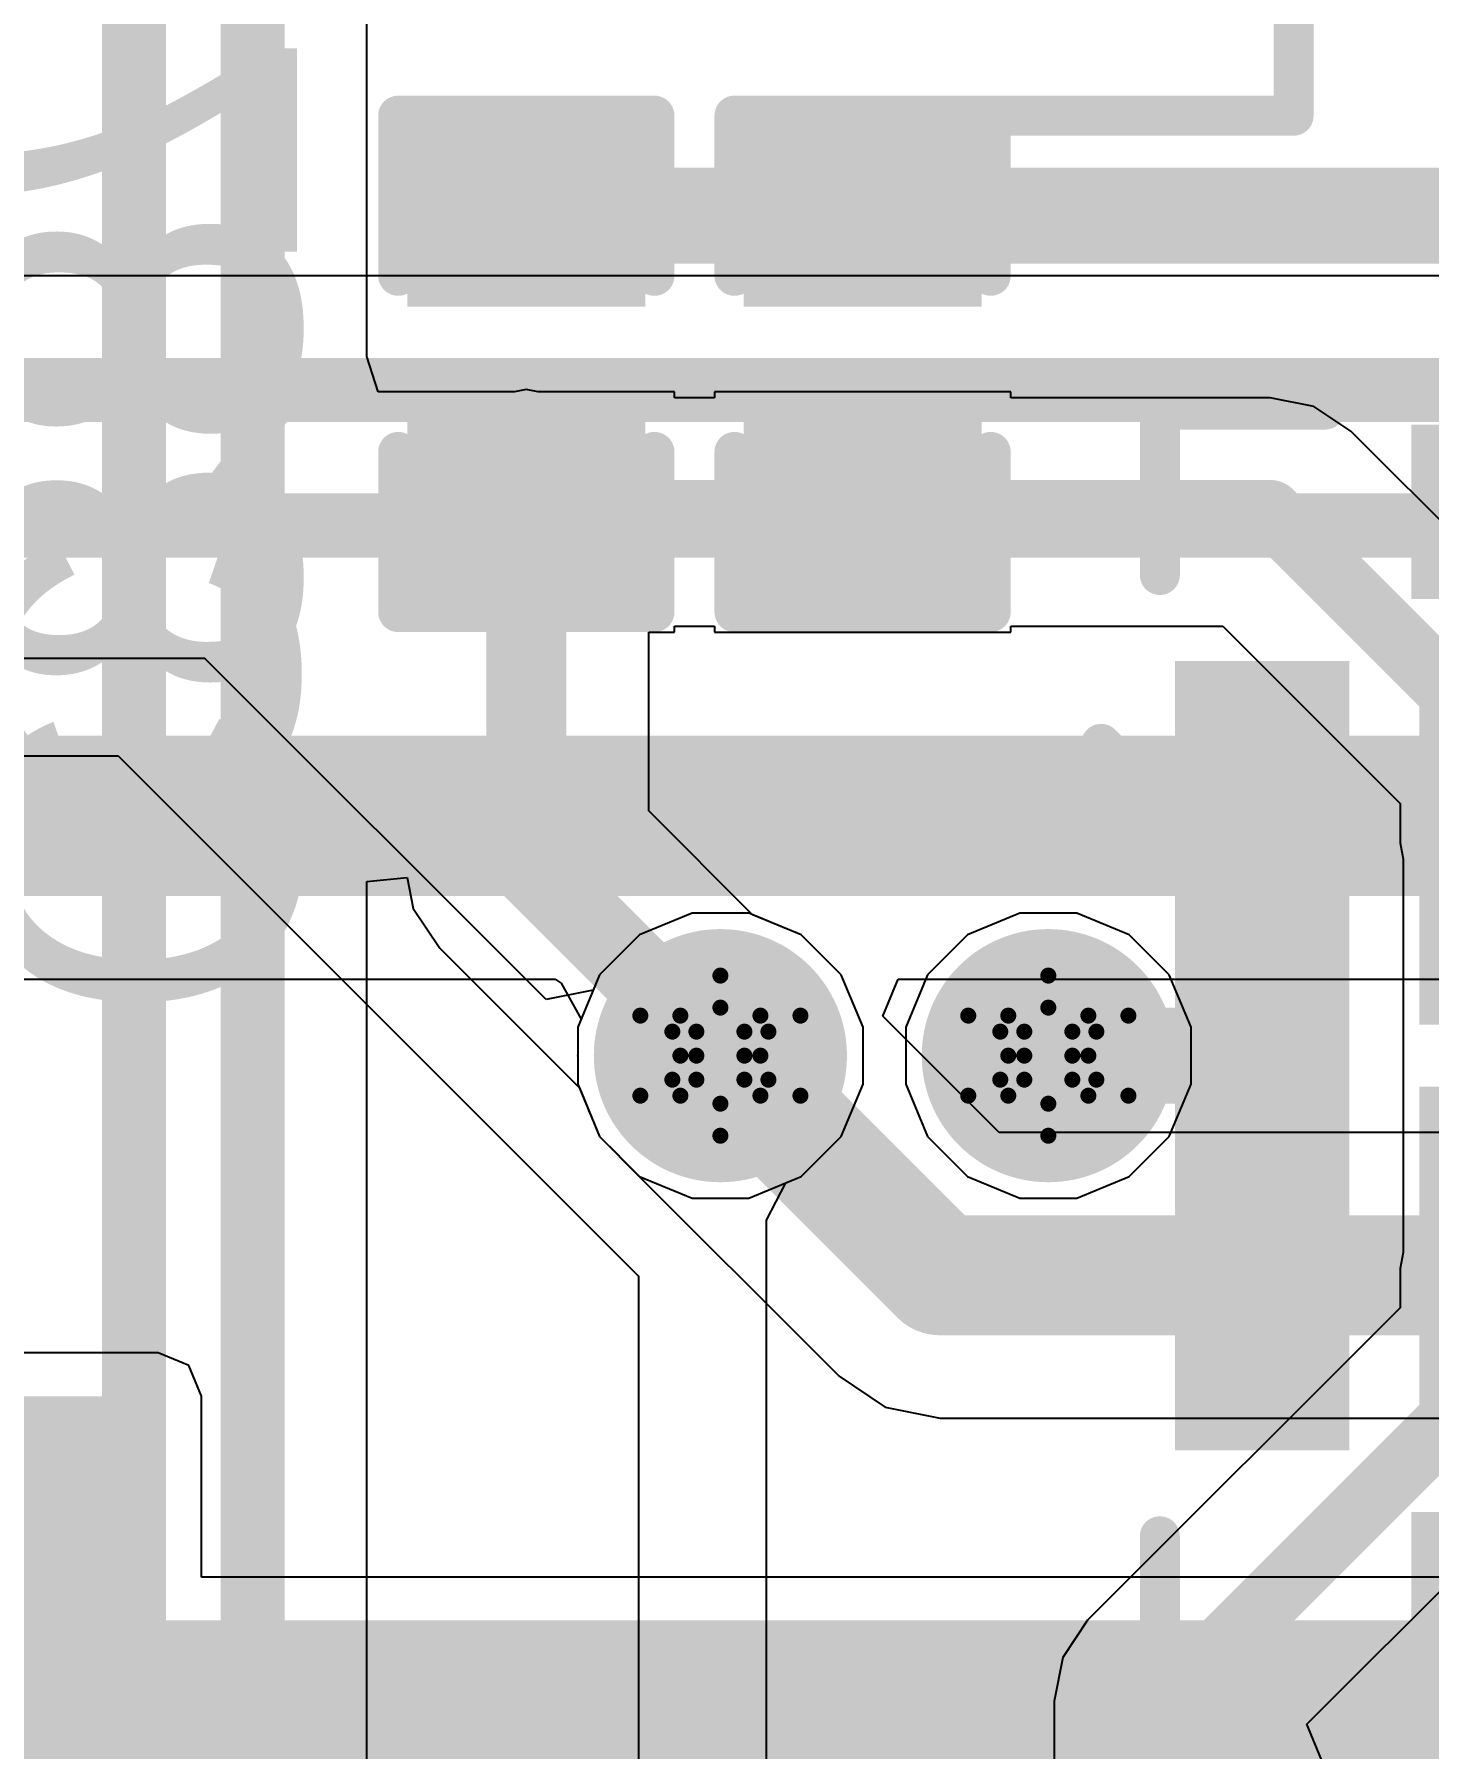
# Model space of a CAD drawing. Header units: inches. Extents: x -2.7 to 10.9, y -2.9 to 7.4.
# Drawn here: x 1.3515 to 1.5257, y -1.62 to -1.4059 of the extents above; entities that cross this region are included whole.
import ezdxf

# ---------------------------------------------------------------- set-up
doc = ezdxf.new("R2010")
doc.units = ezdxf.units.IN
doc.header["$MEASUREMENT"] = 0
for name, color, linetype in [('Board Outline', 216, 'Continuous'), ('Bottom Layer', 5, 'Continuous'), ('Bottom Overlay', 54, 'Continuous'), ('Bottom Solder', 6, 'Continuous'), ('Drill Drawing', 1, 'Continuous'), ('Layer 2', 16, 'Continuous'), ('Layer 3', 76, 'Continuous'), ('Top Layer', 1, 'Continuous'), ('Top Overlay', 2, 'Continuous'), ('Top Paste', 8, 'Continuous'), ('Top Solder', 216, 'Continuous'), ('Via Holes', 16, 'Continuous')]:
    doc.layers.add(name, color=color, linetype=linetype)
doc.styles.add('Arial', font='', dxfattribs={"height": 0.2})
doc.styles.get('Arial').set_extended_font_data('Arial')

# ---------------------------------------------------------------- blocks, each defined once
blk = doc.blocks.new('MP34DT06JTR_49')
at = {"layer": 'Top Layer'}
for points in [[(-0.02559, 0.0748), (0.02559, 0.0748), (0.02559, 0.06102), (-0.02559, 0.06102)], [(-0.05512, 0.04528), (-0.04134, 0.04528), (-0.04134, -0.04528), (-0.05512, -0.04528)], [(-0.02461, 0.04528), (-0.00886, 0.04528), (-0.00886, 0.00787), (-0.02461, 0.00787)], [(0.00886, 0.04528), (0.02461, 0.04528), (0.02461, 0.00787), (0.00886, 0.00787)], [(0.04134, 0.04528), (0.05512, 0.04528), (0.05512, -0.04528), (0.04134, -0.04528)], [(-0.02461, -0.00787), (-0.00886, -0.00787), (-0.00886, -0.04528), (-0.02461, -0.04528)], [(0.00886, -0.00787), (0.02461, -0.00787), (0.02461, -0.04528), (0.00886, -0.04528)], [(-0.02559, -0.06102), (0.02559, -0.06102), (0.02559, -0.0748), (-0.02559, -0.0748)]]:
    blk.add_hatch(color=1, dxfattribs=at).paths.add_polyline_path(points)
at = {"layer": 'Top Paste'}
for points in [[(-0.02559, 0.0748), (0.02559, 0.0748), (0.02559, 0.06102), (-0.02559, 0.06102)], [(-0.05512, 0.04528), (-0.04134, 0.04528), (-0.04134, -0.04528), (-0.05512, -0.04528)], [(-0.02461, 0.04528), (-0.00886, 0.04528), (-0.00886, 0.00787), (-0.02461, 0.00787)], [(0.00886, 0.04528), (0.02461, 0.04528), (0.02461, 0.00787), (0.00886, 0.00787)], [(0.04134, 0.04528), (0.05512, 0.04528), (0.05512, -0.04528), (0.04134, -0.04528)], [(-0.02461, -0.00787), (-0.00886, -0.00787), (-0.00886, -0.04528), (-0.02461, -0.04528)], [(0.00886, -0.00787), (0.02461, -0.00787), (0.02461, -0.04528), (0.00886, -0.04528)], [(-0.02559, -0.06102), (0.02559, -0.06102), (0.02559, -0.0748), (-0.02559, -0.0748)]]:
    blk.add_hatch(color=8, dxfattribs=at).paths.add_polyline_path(points)
at = {"layer": 'Top Solder'}
for points in [[(-0.02959, 0.0788), (0.02959, 0.0788), (0.02959, 0.05702), (-0.02959, 0.05702)], [(-0.05912, 0.04928), (-0.03734, 0.04928), (-0.03734, -0.04928), (-0.05912, -0.04928)], [(-0.02861, 0.04928), (-0.00486, 0.04928), (-0.00486, 0.00387), (-0.02861, 0.00387)], [(0.00486, 0.04928), (0.02861, 0.04928), (0.02861, 0.00387), (0.00486, 0.00387)], [(0.03734, 0.04928), (0.05912, 0.04928), (0.05912, -0.04928), (0.03734, -0.04928)], [(-0.02861, -0.00387), (-0.00486, -0.00387), (-0.00486, -0.04928), (-0.02861, -0.04928)], [(0.00486, -0.00387), (0.02861, -0.00387), (0.02861, -0.04928), (0.00486, -0.04928)], [(-0.02959, -0.05702), (0.02959, -0.05702), (0.02959, -0.0788), (-0.02959, -0.0788)]]:
    blk.add_hatch(color=216, dxfattribs=at).paths.add_polyline_path(points)
at = {"layer": 'Top Overlay'}
for points in [[(-0.06102, 0.08071, 0.005, 0.005, 0), (-0.06102, 0.06004, 0.005, 0.005, 0)], [(-0.04035, 0.08071, 0.005, 0.005, 0), (-0.06102, 0.08071, 0.005, 0.005, 0)], [(0.06102, 0.08071, 0.005, 0.005, 0), (0.04035, 0.08071, 0.005, 0.005, 0)], [(0.06102, 0.08071, 0.005, 0.005, 0), (0.06102, 0.06004, 0.005, 0.005, 0)], [(0.06836, -0.02894, 0.005, 0.005, 0), (0.06336, -0.03394, 0.005, 0.005, 0)], [(0.06836, -0.02894, 0.005, 0.005, 0), (0.06836, -0.03894, 0.005, 0.005, 0)], [(0.06836, -0.03894, 0.005, 0.005, 0), (0.06336, -0.03394, 0.005, 0.005, 0)], [(-0.06102, -0.06004, 0.005, 0.005, 0), (-0.06102, -0.08071, 0.005, 0.005, 0)], [(0.06102, -0.06004, 0.005, 0.005, 0), (0.06102, -0.08071, 0.005, 0.005, 0)], [(-0.04035, -0.08071, 0.005, 0.005, 0), (-0.06102, -0.08071, 0.005, 0.005, 0)], [(0.06102, -0.08071, 0.005, 0.005, 0), (0.04035, -0.08071, 0.005, 0.005, 0)]]:
    blk.add_lwpolyline(points, format="xyseb", dxfattribs=at)
for points in [[(-0.06227, 0.08071, 0.0025, 0.0025, 1), (-0.05977, 0.08071, 0.0025, 0.0025, 1)], [(-0.06227, 0.08071, 0.0025, 0.0025, 1), (-0.05977, 0.08071, 0.0025, 0.0025, 1)], [(-0.0416, 0.08071, 0.0025, 0.0025, 1), (-0.0391, 0.08071, 0.0025, 0.0025, 1)], [(0.0391, 0.08071, 0.0025, 0.0025, 1), (0.0416, 0.08071, 0.0025, 0.0025, 1)], [(0.05977, 0.08071, 0.0025, 0.0025, 1), (0.06227, 0.08071, 0.0025, 0.0025, 1)], [(0.05977, 0.08071, 0.0025, 0.0025, 1), (0.06227, 0.08071, 0.0025, 0.0025, 1)], [(-0.06227, 0.06004, 0.0025, 0.0025, 1), (-0.05977, 0.06004, 0.0025, 0.0025, 1)], [(0.05977, 0.06004, 0.0025, 0.0025, 1), (0.06227, 0.06004, 0.0025, 0.0025, 1)], [(0.06711, -0.02894, 0.0025, 0.0025, 1), (0.06961, -0.02894, 0.0025, 0.0025, 1)], [(0.06711, -0.02894, 0.0025, 0.0025, 1), (0.06961, -0.02894, 0.0025, 0.0025, 1)], [(0.06211, -0.03394, 0.0025, 0.0025, 1), (0.06461, -0.03394, 0.0025, 0.0025, 1)], [(0.06211, -0.03394, 0.0025, 0.0025, 1), (0.06461, -0.03394, 0.0025, 0.0025, 1)], [(0.06711, -0.03894, 0.0025, 0.0025, 1), (0.06961, -0.03894, 0.0025, 0.0025, 1)], [(0.06711, -0.03894, 0.0025, 0.0025, 1), (0.06961, -0.03894, 0.0025, 0.0025, 1)], [(-0.06227, -0.06004, 0.0025, 0.0025, 1), (-0.05977, -0.06004, 0.0025, 0.0025, 1)], [(0.05977, -0.06004, 0.0025, 0.0025, 1), (0.06227, -0.06004, 0.0025, 0.0025, 1)], [(-0.06227, -0.08071, 0.0025, 0.0025, 1), (-0.05977, -0.08071, 0.0025, 0.0025, 1)], [(-0.06227, -0.08071, 0.0025, 0.0025, 1), (-0.05977, -0.08071, 0.0025, 0.0025, 1)], [(-0.0416, -0.08071, 0.0025, 0.0025, 1), (-0.0391, -0.08071, 0.0025, 0.0025, 1)], [(0.0391, -0.08071, 0.0025, 0.0025, 1), (0.0416, -0.08071, 0.0025, 0.0025, 1)], [(0.05977, -0.08071, 0.0025, 0.0025, 1), (0.06227, -0.08071, 0.0025, 0.0025, 1)], [(0.05977, -0.08071, 0.0025, 0.0025, 1), (0.06227, -0.08071, 0.0025, 0.0025, 1)]]:
    blk.add_lwpolyline(points, format="xyseb", close=True, dxfattribs=at)
blk = doc.blocks.new('C___0402_97')
at = {"layer": 'Top Layer'}
for points in [[(-0.0275, -0.0125), (-0.0275, 0.0125), (-0.0095, 0.0125), (-0.0095, -0.0125)], [(0.0095, -0.0125), (0.0095, 0.0125), (0.0275, 0.0125), (0.0275, -0.0125)]]:
    blk.add_hatch(color=1, dxfattribs=at).paths.add_polyline_path(points)
at = {"layer": 'Top Paste'}
for points in [[(-0.0275, -0.0125), (-0.0275, 0.0125), (-0.0095, 0.0125), (-0.0095, -0.0125)], [(0.0095, -0.0125), (0.0095, 0.0125), (0.0275, 0.0125), (0.0275, -0.0125)]]:
    blk.add_hatch(color=8, dxfattribs=at).paths.add_polyline_path(points)
at = {"layer": 'Top Solder'}
for points in [[(-0.02986, -0.01486), (-0.02986, 0.01486), (-0.00714, 0.01486), (-0.00714, -0.01486)], [(0.00714, -0.01486), (0.00714, 0.01486), (0.02986, 0.01486), (0.02986, -0.01486)]]:
    blk.add_hatch(color=216, dxfattribs=at).paths.add_polyline_path(points)
at = {"layer": 'Top Overlay'}
for points in [[(-0.031, -0.016, 0.005, 0.005, 0), (-0.031, 0.016, 0.005, 0.005, 0)], [(-0.011, 0.016, 0.005, 0.005, 0), (-0.031, 0.016, 0.005, 0.005, 0)], [(0.031, 0.016, 0.005, 0.005, 0), (0.011, 0.016, 0.005, 0.005, 0)], [(0.031, -0.016, 0.005, 0.005, 0), (0.031, 0.016, 0.005, 0.005, 0)], [(-0.011, -0.016, 0.005, 0.005, 0), (-0.031, -0.016, 0.005, 0.005, 0)], [(0.031, -0.016, 0.005, 0.005, 0), (0.011, -0.016, 0.005, 0.005, 0)]]:
    blk.add_lwpolyline(points, format="xyseb", dxfattribs=at)
for points in [[(-0.03225, 0.016, 0.0025, 0.0025, 1), (-0.02975, 0.016, 0.0025, 0.0025, 1)], [(-0.03225, 0.016, 0.0025, 0.0025, 1), (-0.02975, 0.016, 0.0025, 0.0025, 1)], [(-0.01225, 0.016, 0.0025, 0.0025, 1), (-0.00975, 0.016, 0.0025, 0.0025, 1)], [(0.00975, 0.016, 0.0025, 0.0025, 1), (0.01225, 0.016, 0.0025, 0.0025, 1)], [(0.02975, 0.016, 0.0025, 0.0025, 1), (0.03225, 0.016, 0.0025, 0.0025, 1)], [(0.02975, 0.016, 0.0025, 0.0025, 1), (0.03225, 0.016, 0.0025, 0.0025, 1)], [(-0.03225, -0.016, 0.0025, 0.0025, 1), (-0.02975, -0.016, 0.0025, 0.0025, 1)], [(-0.03225, -0.016, 0.0025, 0.0025, 1), (-0.02975, -0.016, 0.0025, 0.0025, 1)], [(-0.01225, -0.016, 0.0025, 0.0025, 1), (-0.00975, -0.016, 0.0025, 0.0025, 1)], [(0.00975, -0.016, 0.0025, 0.0025, 1), (0.01225, -0.016, 0.0025, 0.0025, 1)], [(0.02975, -0.016, 0.0025, 0.0025, 1), (0.03225, -0.016, 0.0025, 0.0025, 1)], [(0.02975, -0.016, 0.0025, 0.0025, 1), (0.03225, -0.016, 0.0025, 0.0025, 1)]]:
    blk.add_lwpolyline(points, format="xyseb", close=True, dxfattribs=at)
blk = doc.blocks.new('C___0402_99')
at = {"layer": 'Top Layer'}
for points in [[(-0.0275, -0.0125), (-0.0275, 0.0125), (-0.0095, 0.0125), (-0.0095, -0.0125)], [(0.0095, -0.0125), (0.0095, 0.0125), (0.0275, 0.0125), (0.0275, -0.0125)]]:
    blk.add_hatch(color=1, dxfattribs=at).paths.add_polyline_path(points)
at = {"layer": 'Top Paste'}
for points in [[(-0.0275, -0.0125), (-0.0275, 0.0125), (-0.0095, 0.0125), (-0.0095, -0.0125)], [(0.0095, -0.0125), (0.0095, 0.0125), (0.0275, 0.0125), (0.0275, -0.0125)]]:
    blk.add_hatch(color=8, dxfattribs=at).paths.add_polyline_path(points)
at = {"layer": 'Top Solder'}
for points in [[(-0.02986, -0.01486), (-0.02986, 0.01486), (-0.00714, 0.01486), (-0.00714, -0.01486)], [(0.00714, -0.01486), (0.00714, 0.01486), (0.02986, 0.01486), (0.02986, -0.01486)]]:
    blk.add_hatch(color=216, dxfattribs=at).paths.add_polyline_path(points)
at = {"layer": 'Top Overlay'}
for points in [[(-0.031, -0.016, 0.005, 0.005, 0), (-0.031, 0.016, 0.005, 0.005, 0)], [(-0.011, 0.016, 0.005, 0.005, 0), (-0.031, 0.016, 0.005, 0.005, 0)], [(0.031, 0.016, 0.005, 0.005, 0), (0.011, 0.016, 0.005, 0.005, 0)], [(0.031, -0.016, 0.005, 0.005, 0), (0.031, 0.016, 0.005, 0.005, 0)], [(-0.011, -0.016, 0.005, 0.005, 0), (-0.031, -0.016, 0.005, 0.005, 0)], [(0.031, -0.016, 0.005, 0.005, 0), (0.011, -0.016, 0.005, 0.005, 0)]]:
    blk.add_lwpolyline(points, format="xyseb", dxfattribs=at)
for points in [[(-0.03225, 0.016, 0.0025, 0.0025, 1), (-0.02975, 0.016, 0.0025, 0.0025, 1)], [(-0.03225, 0.016, 0.0025, 0.0025, 1), (-0.02975, 0.016, 0.0025, 0.0025, 1)], [(-0.01225, 0.016, 0.0025, 0.0025, 1), (-0.00975, 0.016, 0.0025, 0.0025, 1)], [(0.00975, 0.016, 0.0025, 0.0025, 1), (0.01225, 0.016, 0.0025, 0.0025, 1)], [(0.02975, 0.016, 0.0025, 0.0025, 1), (0.03225, 0.016, 0.0025, 0.0025, 1)], [(0.02975, 0.016, 0.0025, 0.0025, 1), (0.03225, 0.016, 0.0025, 0.0025, 1)], [(-0.03225, -0.016, 0.0025, 0.0025, 1), (-0.02975, -0.016, 0.0025, 0.0025, 1)], [(-0.03225, -0.016, 0.0025, 0.0025, 1), (-0.02975, -0.016, 0.0025, 0.0025, 1)], [(-0.01225, -0.016, 0.0025, 0.0025, 1), (-0.00975, -0.016, 0.0025, 0.0025, 1)], [(0.00975, -0.016, 0.0025, 0.0025, 1), (0.01225, -0.016, 0.0025, 0.0025, 1)], [(0.02975, -0.016, 0.0025, 0.0025, 1), (0.03225, -0.016, 0.0025, 0.0025, 1)], [(0.02975, -0.016, 0.0025, 0.0025, 1), (0.03225, -0.016, 0.0025, 0.0025, 1)]]:
    blk.add_lwpolyline(points, format="xyseb", close=True, dxfattribs=at)

msp = doc.modelspace()

# ---------------------------------------------------------------- hatches: boundary and pattern name
at = {"layer": 'Bottom Layer'}
h = msp.add_hatch(color=5, dxfattribs=at)
edge = h.paths.add_edge_path()
edge.add_arc((1.43724, -1.53346), 0.01181, 0, 360)
h = msp.add_hatch(color=5, dxfattribs=at)
edge = h.paths.add_edge_path()
edge.add_arc((1.4782, -1.53346), 0.01181, 0, 360)
for points in [[(1.34, -1.74648), (1.367, -1.74648), (1.367, -1.576), (1.34, -1.576)], [(1.34, -1.604), (1.34, -1.631), (1.816, -1.631), (1.816, -1.604)]]:
    msp.add_hatch(color=5, dxfattribs=at).paths.add_polyline_path(points)
at = {"layer": 'Bottom Solder'}
h = msp.add_hatch(color=6, dxfattribs=at)
edge = h.paths.add_edge_path()
edge.add_arc((1.43724, -1.53346), 0.01581, 0, 360)
h = msp.add_hatch(color=6, dxfattribs=at)
edge = h.paths.add_edge_path()
edge.add_arc((1.4782, -1.53346), 0.01581, 0, 360)
at = {"layer": 'Layer 2'}
h = msp.add_hatch(color=16, dxfattribs=at)
edge = h.paths.add_edge_path()
edge.add_arc((1.43724, -1.53346), 0.01181, 0, 360)
h = msp.add_hatch(color=16, dxfattribs=at)
edge = h.paths.add_edge_path()
edge.add_arc((1.4782, -1.53346), 0.01181, 0, 360)
at = {"layer": 'Layer 3'}
h = msp.add_hatch(color=76, dxfattribs=at)
edge = h.paths.add_edge_path()
edge.add_arc((1.43724, -1.53346), 0.01181, 0, 360)
h = msp.add_hatch(color=76, dxfattribs=at)
edge = h.paths.add_edge_path()
edge.add_arc((1.4782, -1.53346), 0.01181, 0, 360)
at = {"layer": 'Top Layer'}
h = msp.add_hatch(color=1, dxfattribs=at)
edge = h.paths.add_edge_path()
edge.add_arc((1.43724, -1.53346), 0.01181, 0, 360)
h = msp.add_hatch(color=1, dxfattribs=at)
edge = h.paths.add_edge_path()
edge.add_arc((1.4782, -1.53346), 0.01181, 0, 360)
at = {"layer": 'Top Solder'}
h = msp.add_hatch(color=216, dxfattribs=at)
edge = h.paths.add_edge_path()
edge.add_arc((1.43724, -1.53346), 0.01581, 0, 360)
h = msp.add_hatch(color=216, dxfattribs=at)
edge = h.paths.add_edge_path()
edge.add_arc((1.4782, -1.53346), 0.01581, 0, 360)
at = {"layer": 'Via Holes'}
h = msp.add_hatch(color=7, dxfattribs=at)
edge = h.paths.add_edge_path()
edge.add_arc((1.43724, -1.53346), 0.00591, 0, 360)
h = msp.add_hatch(color=7, dxfattribs=at)
edge = h.paths.add_edge_path()
edge.add_arc((1.4782, -1.53346), 0.00591, 0, 360)

# ---------------------------------------------------------------- linework, layer by layer
at = {"layer": 'Board Outline'}
msp.add_lwpolyline([(2.84412, -0.24125, 0.005, 0.005, -0.741893), (-2.49969, -1.37795, 0.005, 0.005, 0)], format="xyseb", dxfattribs=at)
at = {"layer": 'Bottom Layer'}
for p, q in [((1.57368, -1.43606), (1.32392, -1.43606)), ((1.18185, -1.5239), (1.41659, -1.5239)), ((1.41659, -1.5239), (1.41737, -1.52441)), ((1.41737, -1.52441), (1.41985, -1.5289)), ((1.45754, -1.52852), (1.45945, -1.5239)), ((1.45945, -1.5239), (1.68269, -1.5239)), ((1.41985, -1.5289), (1.41943, -1.52992)), ((1.47206, -1.54305), (1.45754, -1.52852)), ((1.41943, -1.52992), (1.41943, -1.5333)), ((1.41943, -1.5333), (1.4194, -1.53346)), ((1.4194, -1.53346), (1.41943, -1.53362)), ((1.41943, -1.53362), (1.41943, -1.53701)), ((1.41943, -1.53701), (1.42073, -1.54013)), ((1.42073, -1.54013), (1.42076, -1.54029)), ((1.42076, -1.54029), (1.42085, -1.54043)), ((1.42085, -1.54043), (1.42214, -1.54355)), ((1.42214, -1.54355), (1.42454, -1.54595)), ((1.73609, -1.54305), (1.47206, -1.54305)), ((1.42454, -1.54595), (1.42463, -1.54608)), ((1.42463, -1.54608), (1.45206, -1.57351)), ((1.367, -1.57059), (1.34344, -1.57059)), ((1.37083, -1.57217), (1.367, -1.57059)), ((1.37241, -1.576), (1.37083, -1.57217)), ((1.45206, -1.57351), (1.45206, -1.57351)), ((1.45206, -1.57351), (1.45784, -1.57738)), ((1.37241, -1.59859), (1.37241, -1.576)), ((1.45784, -1.57738), (1.46467, -1.57874)), ((1.46467, -1.57874), (1.74348, -1.57874)), ((1.80059, -1.59859), (1.37241, -1.59859))]:
    msp.add_line(p, q, dxfattribs=at)
for points in [[(1.16828, -1.45033, 0.008, 0.008, 0), (1.5796, -1.45033, 0.008, 0.008, 0)], [(1.15538, -1.46724, 0.008, 0.008, 0), (1.62809, -1.46724, 0.008, 0.008, 0)], [(1.1734, -1.50351, 0.02, 0.02, 0), (1.68269, -1.50351, 0.02, 0.02, 0)], [(1.43724, -1.53346, 0.015, 0.015, 0), (1.46467, -1.56089, 0.015, 0.015, 0)], [(1.46467, -1.56089, 0.015, 0.015, 0), (1.74348, -1.56089, 0.015, 0.015, 0)]]:
    msp.add_lwpolyline(points, format="xyseb", dxfattribs=at)
for points in [[(1.43349, -1.53346, 0.0075, 0.0075, 1), (1.44099, -1.53346, 0.0075, 0.0075, 1)], [(1.46092, -1.56089, 0.0075, 0.0075, 1), (1.46842, -1.56089, 0.0075, 0.0075, 1)], [(1.46092, -1.56089, 0.0075, 0.0075, 1), (1.46842, -1.56089, 0.0075, 0.0075, 1)]]:
    msp.add_lwpolyline(points, format="xyseb", close=True, dxfattribs=at)
at = {"layer": 'Drill Drawing'}
for points in [[(1.43224, -1.52846, 0.002, 0.002, 0), (1.43724, -1.52346, 0.002, 0.002, 0)], [(1.43724, -1.52346, 0.002, 0.002, 0), (1.44224, -1.52846, 0.002, 0.002, 0)], [(1.4732, -1.52846, 0.002, 0.002, 0), (1.4782, -1.52346, 0.002, 0.002, 0)], [(1.4782, -1.52346, 0.002, 0.002, 0), (1.4832, -1.52846, 0.002, 0.002, 0)], [(1.43424, -1.53046, 0.002, 0.002, 0), (1.43724, -1.52746, 0.002, 0.002, 0)], [(1.43724, -1.52746, 0.002, 0.002, 0), (1.44024, -1.53046, 0.002, 0.002, 0)], [(1.4752, -1.53046, 0.002, 0.002, 0), (1.4782, -1.52746, 0.002, 0.002, 0)], [(1.4782, -1.52746, 0.002, 0.002, 0), (1.4812, -1.53046, 0.002, 0.002, 0)], [(1.42724, -1.52846, 0.002, 0.002, 0), (1.43224, -1.53346, 0.002, 0.002, 0)], [(1.42724, -1.52846, 0.002, 0.002, 0), (1.43224, -1.52846, 0.002, 0.002, 0)], [(1.44224, -1.52846, 0.002, 0.002, 0), (1.44724, -1.52846, 0.002, 0.002, 0)], [(1.44224, -1.53346, 0.002, 0.002, 0), (1.44724, -1.52846, 0.002, 0.002, 0)], [(1.4682, -1.52846, 0.002, 0.002, 0), (1.4732, -1.53346, 0.002, 0.002, 0)], [(1.4682, -1.52846, 0.002, 0.002, 0), (1.4732, -1.52846, 0.002, 0.002, 0)], [(1.4832, -1.52846, 0.002, 0.002, 0), (1.4882, -1.52846, 0.002, 0.002, 0)], [(1.4832, -1.53346, 0.002, 0.002, 0), (1.4882, -1.52846, 0.002, 0.002, 0)], [(1.43124, -1.53046, 0.002, 0.002, 0), (1.43424, -1.53346, 0.002, 0.002, 0)], [(1.43124, -1.53046, 0.002, 0.002, 0), (1.43424, -1.53046, 0.002, 0.002, 0)], [(1.44024, -1.53046, 0.002, 0.002, 0), (1.44324, -1.53046, 0.002, 0.002, 0)], [(1.44024, -1.53346, 0.002, 0.002, 0), (1.44324, -1.53046, 0.002, 0.002, 0)], [(1.4722, -1.53046, 0.002, 0.002, 0), (1.4752, -1.53346, 0.002, 0.002, 0)], [(1.4722, -1.53046, 0.002, 0.002, 0), (1.4752, -1.53046, 0.002, 0.002, 0)], [(1.4812, -1.53046, 0.002, 0.002, 0), (1.4842, -1.53046, 0.002, 0.002, 0)], [(1.4812, -1.53346, 0.002, 0.002, 0), (1.4842, -1.53046, 0.002, 0.002, 0)], [(1.42724, -1.53846, 0.002, 0.002, 0), (1.43224, -1.53346, 0.002, 0.002, 0)], [(1.43124, -1.53646, 0.002, 0.002, 0), (1.43424, -1.53346, 0.002, 0.002, 0)], [(1.44024, -1.53346, 0.002, 0.002, 0), (1.44324, -1.53646, 0.002, 0.002, 0)], [(1.44224, -1.53346, 0.002, 0.002, 0), (1.44724, -1.53846, 0.002, 0.002, 0)], [(1.4682, -1.53846, 0.002, 0.002, 0), (1.4732, -1.53346, 0.002, 0.002, 0)], [(1.4722, -1.53646, 0.002, 0.002, 0), (1.4752, -1.53346, 0.002, 0.002, 0)], [(1.4812, -1.53346, 0.002, 0.002, 0), (1.4842, -1.53646, 0.002, 0.002, 0)], [(1.4832, -1.53346, 0.002, 0.002, 0), (1.4882, -1.53846, 0.002, 0.002, 0)], [(1.42724, -1.53846, 0.002, 0.002, 0), (1.43224, -1.53846, 0.002, 0.002, 0)], [(1.43124, -1.53646, 0.002, 0.002, 0), (1.43424, -1.53646, 0.002, 0.002, 0)], [(1.43224, -1.53846, 0.002, 0.002, 0), (1.43724, -1.54346, 0.002, 0.002, 0)], [(1.43424, -1.53646, 0.002, 0.002, 0), (1.43724, -1.53946, 0.002, 0.002, 0)], [(1.43724, -1.53946, 0.002, 0.002, 0), (1.44024, -1.53646, 0.002, 0.002, 0)], [(1.43724, -1.54346, 0.002, 0.002, 0), (1.44224, -1.53846, 0.002, 0.002, 0)], [(1.44024, -1.53646, 0.002, 0.002, 0), (1.44324, -1.53646, 0.002, 0.002, 0)], [(1.44224, -1.53846, 0.002, 0.002, 0), (1.44724, -1.53846, 0.002, 0.002, 0)], [(1.4682, -1.53846, 0.002, 0.002, 0), (1.4732, -1.53846, 0.002, 0.002, 0)], [(1.4722, -1.53646, 0.002, 0.002, 0), (1.4752, -1.53646, 0.002, 0.002, 0)], [(1.4732, -1.53846, 0.002, 0.002, 0), (1.4782, -1.54346, 0.002, 0.002, 0)], [(1.4752, -1.53646, 0.002, 0.002, 0), (1.4782, -1.53946, 0.002, 0.002, 0)], [(1.4782, -1.53946, 0.002, 0.002, 0), (1.4812, -1.53646, 0.002, 0.002, 0)], [(1.4782, -1.54346, 0.002, 0.002, 0), (1.4832, -1.53846, 0.002, 0.002, 0)], [(1.4812, -1.53646, 0.002, 0.002, 0), (1.4842, -1.53646, 0.002, 0.002, 0)], [(1.4832, -1.53846, 0.002, 0.002, 0), (1.4882, -1.53846, 0.002, 0.002, 0)]]:
    msp.add_lwpolyline(points, format="xyseb", dxfattribs=at)
for points in [[(1.43674, -1.52346, 0.001, 0.001, 1), (1.43774, -1.52346, 0.001, 0.001, 1)], [(1.43674, -1.52346, 0.001, 0.001, 1), (1.43774, -1.52346, 0.001, 0.001, 1)], [(1.4777, -1.52346, 0.001, 0.001, 1), (1.4787, -1.52346, 0.001, 0.001, 1)], [(1.4777, -1.52346, 0.001, 0.001, 1), (1.4787, -1.52346, 0.001, 0.001, 1)], [(1.43674, -1.52746, 0.001, 0.001, 1), (1.43774, -1.52746, 0.001, 0.001, 1)], [(1.43674, -1.52746, 0.001, 0.001, 1), (1.43774, -1.52746, 0.001, 0.001, 1)], [(1.4777, -1.52746, 0.001, 0.001, 1), (1.4787, -1.52746, 0.001, 0.001, 1)], [(1.4777, -1.52746, 0.001, 0.001, 1), (1.4787, -1.52746, 0.001, 0.001, 1)], [(1.42674, -1.52846, 0.001, 0.001, 1), (1.42774, -1.52846, 0.001, 0.001, 1)], [(1.42674, -1.52846, 0.001, 0.001, 1), (1.42774, -1.52846, 0.001, 0.001, 1)], [(1.43174, -1.52846, 0.001, 0.001, 1), (1.43274, -1.52846, 0.001, 0.001, 1)], [(1.43174, -1.52846, 0.001, 0.001, 1), (1.43274, -1.52846, 0.001, 0.001, 1)], [(1.44174, -1.52846, 0.001, 0.001, 1), (1.44274, -1.52846, 0.001, 0.001, 1)], [(1.44174, -1.52846, 0.001, 0.001, 1), (1.44274, -1.52846, 0.001, 0.001, 1)], [(1.44674, -1.52846, 0.001, 0.001, 1), (1.44774, -1.52846, 0.001, 0.001, 1)], [(1.44674, -1.52846, 0.001, 0.001, 1), (1.44774, -1.52846, 0.001, 0.001, 1)], [(1.4677, -1.52846, 0.001, 0.001, 1), (1.4687, -1.52846, 0.001, 0.001, 1)], [(1.4677, -1.52846, 0.001, 0.001, 1), (1.4687, -1.52846, 0.001, 0.001, 1)], [(1.4727, -1.52846, 0.001, 0.001, 1), (1.4737, -1.52846, 0.001, 0.001, 1)], [(1.4727, -1.52846, 0.001, 0.001, 1), (1.4737, -1.52846, 0.001, 0.001, 1)], [(1.4827, -1.52846, 0.001, 0.001, 1), (1.4837, -1.52846, 0.001, 0.001, 1)], [(1.4827, -1.52846, 0.001, 0.001, 1), (1.4837, -1.52846, 0.001, 0.001, 1)], [(1.4877, -1.52846, 0.001, 0.001, 1), (1.4887, -1.52846, 0.001, 0.001, 1)], [(1.4877, -1.52846, 0.001, 0.001, 1), (1.4887, -1.52846, 0.001, 0.001, 1)], [(1.43074, -1.53046, 0.001, 0.001, 1), (1.43174, -1.53046, 0.001, 0.001, 1)], [(1.43074, -1.53046, 0.001, 0.001, 1), (1.43174, -1.53046, 0.001, 0.001, 1)], [(1.43374, -1.53046, 0.001, 0.001, 1), (1.43474, -1.53046, 0.001, 0.001, 1)], [(1.43374, -1.53046, 0.001, 0.001, 1), (1.43474, -1.53046, 0.001, 0.001, 1)], [(1.43974, -1.53046, 0.001, 0.001, 1), (1.44074, -1.53046, 0.001, 0.001, 1)], [(1.43974, -1.53046, 0.001, 0.001, 1), (1.44074, -1.53046, 0.001, 0.001, 1)], [(1.44274, -1.53046, 0.001, 0.001, 1), (1.44374, -1.53046, 0.001, 0.001, 1)], [(1.44274, -1.53046, 0.001, 0.001, 1), (1.44374, -1.53046, 0.001, 0.001, 1)], [(1.4717, -1.53046, 0.001, 0.001, 1), (1.4727, -1.53046, 0.001, 0.001, 1)], [(1.4717, -1.53046, 0.001, 0.001, 1), (1.4727, -1.53046, 0.001, 0.001, 1)], [(1.4747, -1.53046, 0.001, 0.001, 1), (1.4757, -1.53046, 0.001, 0.001, 1)], [(1.4747, -1.53046, 0.001, 0.001, 1), (1.4757, -1.53046, 0.001, 0.001, 1)], [(1.4807, -1.53046, 0.001, 0.001, 1), (1.4817, -1.53046, 0.001, 0.001, 1)], [(1.4807, -1.53046, 0.001, 0.001, 1), (1.4817, -1.53046, 0.001, 0.001, 1)], [(1.4837, -1.53046, 0.001, 0.001, 1), (1.4847, -1.53046, 0.001, 0.001, 1)], [(1.4837, -1.53046, 0.001, 0.001, 1), (1.4847, -1.53046, 0.001, 0.001, 1)], [(1.43174, -1.53346, 0.001, 0.001, 1), (1.43274, -1.53346, 0.001, 0.001, 1)], [(1.43174, -1.53346, 0.001, 0.001, 1), (1.43274, -1.53346, 0.001, 0.001, 1)], [(1.43374, -1.53346, 0.001, 0.001, 1), (1.43474, -1.53346, 0.001, 0.001, 1)], [(1.43374, -1.53346, 0.001, 0.001, 1), (1.43474, -1.53346, 0.001, 0.001, 1)], [(1.43974, -1.53346, 0.001, 0.001, 1), (1.44074, -1.53346, 0.001, 0.001, 1)], [(1.43974, -1.53346, 0.001, 0.001, 1), (1.44074, -1.53346, 0.001, 0.001, 1)], [(1.44174, -1.53346, 0.001, 0.001, 1), (1.44274, -1.53346, 0.001, 0.001, 1)], [(1.44174, -1.53346, 0.001, 0.001, 1), (1.44274, -1.53346, 0.001, 0.001, 1)], [(1.4727, -1.53346, 0.001, 0.001, 1), (1.4737, -1.53346, 0.001, 0.001, 1)], [(1.4727, -1.53346, 0.001, 0.001, 1), (1.4737, -1.53346, 0.001, 0.001, 1)], [(1.4747, -1.53346, 0.001, 0.001, 1), (1.4757, -1.53346, 0.001, 0.001, 1)], [(1.4747, -1.53346, 0.001, 0.001, 1), (1.4757, -1.53346, 0.001, 0.001, 1)], [(1.4807, -1.53346, 0.001, 0.001, 1), (1.4817, -1.53346, 0.001, 0.001, 1)], [(1.4807, -1.53346, 0.001, 0.001, 1), (1.4817, -1.53346, 0.001, 0.001, 1)], [(1.4827, -1.53346, 0.001, 0.001, 1), (1.4837, -1.53346, 0.001, 0.001, 1)], [(1.4827, -1.53346, 0.001, 0.001, 1), (1.4837, -1.53346, 0.001, 0.001, 1)], [(1.42674, -1.53846, 0.001, 0.001, 1), (1.42774, -1.53846, 0.001, 0.001, 1)], [(1.42674, -1.53846, 0.001, 0.001, 1), (1.42774, -1.53846, 0.001, 0.001, 1)], [(1.43074, -1.53646, 0.001, 0.001, 1), (1.43174, -1.53646, 0.001, 0.001, 1)], [(1.43074, -1.53646, 0.001, 0.001, 1), (1.43174, -1.53646, 0.001, 0.001, 1)], [(1.43174, -1.53846, 0.001, 0.001, 1), (1.43274, -1.53846, 0.001, 0.001, 1)], [(1.43174, -1.53846, 0.001, 0.001, 1), (1.43274, -1.53846, 0.001, 0.001, 1)], [(1.43374, -1.53646, 0.001, 0.001, 1), (1.43474, -1.53646, 0.001, 0.001, 1)], [(1.43374, -1.53646, 0.001, 0.001, 1), (1.43474, -1.53646, 0.001, 0.001, 1)], [(1.43974, -1.53646, 0.001, 0.001, 1), (1.44074, -1.53646, 0.001, 0.001, 1)], [(1.43974, -1.53646, 0.001, 0.001, 1), (1.44074, -1.53646, 0.001, 0.001, 1)], [(1.44174, -1.53846, 0.001, 0.001, 1), (1.44274, -1.53846, 0.001, 0.001, 1)], [(1.44174, -1.53846, 0.001, 0.001, 1), (1.44274, -1.53846, 0.001, 0.001, 1)], [(1.44274, -1.53646, 0.001, 0.001, 1), (1.44374, -1.53646, 0.001, 0.001, 1)], [(1.44274, -1.53646, 0.001, 0.001, 1), (1.44374, -1.53646, 0.001, 0.001, 1)], [(1.44674, -1.53846, 0.001, 0.001, 1), (1.44774, -1.53846, 0.001, 0.001, 1)], [(1.44674, -1.53846, 0.001, 0.001, 1), (1.44774, -1.53846, 0.001, 0.001, 1)], [(1.4677, -1.53846, 0.001, 0.001, 1), (1.4687, -1.53846, 0.001, 0.001, 1)], [(1.4677, -1.53846, 0.001, 0.001, 1), (1.4687, -1.53846, 0.001, 0.001, 1)], [(1.4717, -1.53646, 0.001, 0.001, 1), (1.4727, -1.53646, 0.001, 0.001, 1)], [(1.4717, -1.53646, 0.001, 0.001, 1), (1.4727, -1.53646, 0.001, 0.001, 1)], [(1.4727, -1.53846, 0.001, 0.001, 1), (1.4737, -1.53846, 0.001, 0.001, 1)], [(1.4727, -1.53846, 0.001, 0.001, 1), (1.4737, -1.53846, 0.001, 0.001, 1)], [(1.4747, -1.53646, 0.001, 0.001, 1), (1.4757, -1.53646, 0.001, 0.001, 1)], [(1.4747, -1.53646, 0.001, 0.001, 1), (1.4757, -1.53646, 0.001, 0.001, 1)], [(1.4807, -1.53646, 0.001, 0.001, 1), (1.4817, -1.53646, 0.001, 0.001, 1)], [(1.4807, -1.53646, 0.001, 0.001, 1), (1.4817, -1.53646, 0.001, 0.001, 1)], [(1.4827, -1.53846, 0.001, 0.001, 1), (1.4837, -1.53846, 0.001, 0.001, 1)], [(1.4827, -1.53846, 0.001, 0.001, 1), (1.4837, -1.53846, 0.001, 0.001, 1)], [(1.4837, -1.53646, 0.001, 0.001, 1), (1.4847, -1.53646, 0.001, 0.001, 1)], [(1.4837, -1.53646, 0.001, 0.001, 1), (1.4847, -1.53646, 0.001, 0.001, 1)], [(1.4877, -1.53846, 0.001, 0.001, 1), (1.4887, -1.53846, 0.001, 0.001, 1)], [(1.4877, -1.53846, 0.001, 0.001, 1), (1.4887, -1.53846, 0.001, 0.001, 1)], [(1.43674, -1.53946, 0.001, 0.001, 1), (1.43774, -1.53946, 0.001, 0.001, 1)], [(1.43674, -1.53946, 0.001, 0.001, 1), (1.43774, -1.53946, 0.001, 0.001, 1)], [(1.4777, -1.53946, 0.001, 0.001, 1), (1.4787, -1.53946, 0.001, 0.001, 1)], [(1.4777, -1.53946, 0.001, 0.001, 1), (1.4787, -1.53946, 0.001, 0.001, 1)], [(1.43674, -1.54346, 0.001, 0.001, 1), (1.43774, -1.54346, 0.001, 0.001, 1)], [(1.43674, -1.54346, 0.001, 0.001, 1), (1.43774, -1.54346, 0.001, 0.001, 1)], [(1.4777, -1.54346, 0.001, 0.001, 1), (1.4787, -1.54346, 0.001, 0.001, 1)], [(1.4777, -1.54346, 0.001, 0.001, 1), (1.4787, -1.54346, 0.001, 0.001, 1)]]:
    msp.add_lwpolyline(points, format="xyseb", close=True, dxfattribs=at)
at = {"layer": 'Layer 2'}
for p, q in [((1.4337, -1.51565), (1.42715, -1.51837)), ((1.44079, -1.51565), (1.4337, -1.51565)), ((1.44733, -1.51837), (1.44079, -1.51565)), ((1.42715, -1.51837), (1.42214, -1.52338)), ((1.45234, -1.52338), (1.44733, -1.51837)), ((1.42214, -1.52338), (1.41943, -1.52992)), ((1.45506, -1.52992), (1.45234, -1.52338)), ((1.41943, -1.52992), (1.41943, -1.53701)), ((1.45506, -1.53701), (1.45506, -1.52992)), ((1.41943, -1.53701), (1.42214, -1.54355)), ((1.45234, -1.54355), (1.45506, -1.53701)), ((1.42214, -1.54355), (1.42715, -1.54856)), ((1.44733, -1.54856), (1.45234, -1.54355)), ((1.42715, -1.54856), (1.4337, -1.55128)), ((1.44079, -1.55128), (1.44733, -1.54856)), ((1.4337, -1.55128), (1.44079, -1.55128))]:
    msp.add_line(p, q, dxfattribs=at)
at = {"layer": 'Layer 3'}
for p, q in [((1.37286, -1.48386), (1.19286, -1.48386)), ((1.41546, -1.52646), (1.37286, -1.48386)), ((1.18384, -1.496), (1.362, -1.496)), ((1.362, -1.496), (1.427, -1.561)), ((1.4337, -1.51565), (1.42715, -1.51837)), ((1.44079, -1.51565), (1.4337, -1.51565)), ((1.44733, -1.51837), (1.44079, -1.51565)), ((1.47466, -1.51565), (1.46812, -1.51837)), ((1.48175, -1.51565), (1.47466, -1.51565)), ((1.48829, -1.51837), (1.48175, -1.51565)), ((1.42715, -1.51837), (1.42214, -1.52338)), ((1.45234, -1.52338), (1.44733, -1.51837)), ((1.46812, -1.51837), (1.46311, -1.52338)), ((1.4933, -1.52338), (1.48829, -1.51837)), ((1.42214, -1.52338), (1.42135, -1.52528)), ((1.45506, -1.52992), (1.45234, -1.52338)), ((1.46311, -1.52338), (1.46039, -1.52992)), ((1.49602, -1.52992), (1.4933, -1.52338)), ((1.42135, -1.52528), (1.41546, -1.52646)), ((1.45506, -1.53701), (1.45506, -1.52992)), ((1.46039, -1.52992), (1.46039, -1.53701)), ((1.49602, -1.53701), (1.49602, -1.52992)), ((1.45234, -1.54355), (1.45506, -1.53701)), ((1.46039, -1.53701), (1.46311, -1.54355)), ((1.4933, -1.54355), (1.49602, -1.53701)), ((1.44733, -1.54856), (1.45234, -1.54355)), ((1.46311, -1.54355), (1.46812, -1.54856)), ((1.48829, -1.54856), (1.4933, -1.54355)), ((1.443, -1.554), (1.44543, -1.54935)), ((1.44543, -1.54935), (1.44733, -1.54856)), ((1.46812, -1.54856), (1.47466, -1.55128)), ((1.48175, -1.55128), (1.48829, -1.54856)), ((1.47466, -1.55128), (1.48175, -1.55128)), ((1.443, -1.55536), (1.443, -1.554)), ((1.443, -1.734), (1.443, -1.55536)), ((1.427, -1.561), (1.427, -1.72916))]:
    msp.add_line(p, q, dxfattribs=at)
at = {"layer": 'Top Layer'}
for p, q in [((1.3931, -1.44613), (1.3931, 0.35627)), ((1.3945, -1.45055), (1.3931, -1.44613)), ((1.41152, -1.45055), (1.3945, -1.45055)), ((1.413, -1.45026), (1.41152, -1.45055)), ((1.41448, -1.45055), (1.413, -1.45026)), ((1.4315, -1.45055), (1.41448, -1.45055)), ((1.4315, -1.45128), (1.4315, -1.45055)), ((1.4365, -1.45128), (1.4315, -1.45128)), ((1.4735, -1.45055), (1.4365, -1.45055)), ((1.4365, -1.45055), (1.4365, -1.45128)), ((1.4735, -1.45128), (1.4735, -1.45055)), ((1.50591, -1.45128), (1.4735, -1.45128)), ((1.51137, -1.45236), (1.50591, -1.45128)), ((1.50591, -1.45128), (1.50591, -1.45128)), ((1.516, -1.45546), (1.51137, -1.45236)), ((1.54273, -1.48219), (1.516, -1.45546)), ((1.42829, -1.50289), (1.42829, -1.48055)), ((1.42829, -1.48055), (1.4315, -1.48055)), ((1.4315, -1.48055), (1.4315, -1.47983)), ((1.4315, -1.47983), (1.4365, -1.47983)), ((1.4365, -1.47983), (1.4365, -1.48055)), ((1.4365, -1.48055), (1.4735, -1.48055)), ((1.4735, -1.48055), (1.4735, -1.47983)), ((1.4735, -1.47983), (1.49999, -1.47983)), ((1.49999, -1.47983), (1.52214, -1.50198)), ((1.44126, -1.51585), (1.42829, -1.50289)), ((1.52214, -1.50198), (1.52214, -1.50689)), ((1.52214, -1.50689), (1.52254, -1.5089)), ((1.52254, -1.5089), (1.52254, -1.53034)), ((1.3931, -1.51171), (1.3981, -1.51122)), ((1.3931, -1.94392), (1.3931, -1.51171)), ((1.3981, -1.51122), (1.39887, -1.51507)), ((1.39887, -1.51507), (1.40219, -1.52003)), ((1.44733, -1.51837), (1.44126, -1.51585)), ((1.40219, -1.52003), (1.41963, -1.53748)), ((1.45234, -1.52338), (1.44733, -1.51837)), ((1.45506, -1.52992), (1.45234, -1.52338)), ((1.45506, -1.53701), (1.45506, -1.52992)), ((1.52254, -1.53034), (1.52254, -1.53159)), ((1.52254, -1.53159), (1.52254, -1.53534)), ((1.52254, -1.53534), (1.52254, -1.53659)), ((1.41963, -1.53748), (1.42214, -1.54355)), ((1.45234, -1.54355), (1.45506, -1.53701)), ((1.52254, -1.53659), (1.52254, -1.55803)), ((1.42214, -1.54355), (1.42715, -1.54856)), ((1.44733, -1.54856), (1.45234, -1.54355)), ((1.42715, -1.54856), (1.4337, -1.55128)), ((1.44079, -1.55128), (1.44733, -1.54856)), ((1.4337, -1.55128), (1.44079, -1.55128)), ((1.52254, -1.55803), (1.52214, -1.56004)), ((1.52214, -1.56004), (1.52214, -1.56495)), ((1.52214, -1.56495), (1.48311, -1.60399)), ((1.51049, -1.61698), (1.54273, -1.58474)), ((1.48311, -1.60399), (1.48002, -1.60862)), ((1.48002, -1.60862), (1.47893, -1.61408)), ((1.47893, -1.61408), (1.47893, -1.61408)), ((1.47893, -1.61408), (1.47893, -1.62198)), ((1.51256, -1.62198), (1.51049, -1.61698))]:
    msp.add_line(p, q, dxfattribs=at)
for points in [[(1.364, -1.94999, 0.008, 0.008, 0), (1.364, 0.36933, 0.008, 0.008, 0)], [(1.37883, -1.94983, 0.008, 0.008, 0), (1.37883, 0.36219, 0.008, 0.008, 0)], [(1.413, -1.42855, 0.012, 0.012, 0), (1.455, -1.42855, 0.012, 0.012, 0)], [(1.455, -1.42855, 0.012, 0.012, 0), (1.553, -1.42855, 0.012, 0.012, 0)], [(1.413, -1.50922, 0.01, 0.01, 0), (1.413, -1.46555, 0.01, 0.01, 0)], [(1.413, -1.46555, 0.008, 0.008, 0), (1.455, -1.46555, 0.008, 0.008, 0)], [(1.455, -1.46555, 0.008, 0.008, 0), (1.50591, -1.46555, 0.008, 0.008, 0)], [(1.50591, -1.46555, 0.008, 0.008, 0), (1.53642, -1.49606, 0.008, 0.008, 0)], [(1.413, -1.50922, 0.01, 0.01, 0), (1.43724, -1.53346, 0.01, 0.01, 0)], [(1.4782, -1.53346, 0.012, 0.012, 0), (1.50492, -1.53346, 0.012, 0.012, 0)], [(1.4932, -1.61408, 0.008, 0.008, 0), (1.53642, -1.57087, 0.008, 0.008, 0)], [(1.4932, -1.64548, 0.008, 0.008, 0), (1.4932, -1.61408, 0.008, 0.008, 0)]]:
    msp.add_lwpolyline(points, format="xyseb", dxfattribs=at)
for points in [[(1.41, -1.42855, 0.006, 0.006, 1), (1.416, -1.42855, 0.006, 0.006, 1)], [(1.452, -1.42855, 0.006, 0.006, 1), (1.458, -1.42855, 0.006, 0.006, 1)], [(1.452, -1.42855, 0.006, 0.006, 1), (1.458, -1.42855, 0.006, 0.006, 1)], [(1.4105, -1.46555, 0.005, 0.005, 1), (1.4155, -1.46555, 0.005, 0.005, 1)], [(1.411, -1.46555, 0.004, 0.004, 1), (1.415, -1.46555, 0.004, 0.004, 1)], [(1.453, -1.46555, 0.004, 0.004, 1), (1.457, -1.46555, 0.004, 0.004, 1)], [(1.453, -1.46555, 0.004, 0.004, 1), (1.457, -1.46555, 0.004, 0.004, 1)], [(1.50391, -1.46555, 0.004, 0.004, 1), (1.50791, -1.46555, 0.004, 0.004, 1)], [(1.50391, -1.46555, 0.004, 0.004, 1), (1.50791, -1.46555, 0.004, 0.004, 1)], [(1.4105, -1.50922, 0.005, 0.005, 1), (1.4155, -1.50922, 0.005, 0.005, 1)], [(1.4105, -1.50922, 0.005, 0.005, 1), (1.4155, -1.50922, 0.005, 0.005, 1)], [(1.43474, -1.53346, 0.005, 0.005, 1), (1.43974, -1.53346, 0.005, 0.005, 1)], [(1.4752, -1.53346, 0.006, 0.006, 1), (1.4812, -1.53346, 0.006, 0.006, 1)], [(1.50192, -1.53346, 0.006, 0.006, 1), (1.50792, -1.53346, 0.006, 0.006, 1)], [(1.4912, -1.61408, 0.004, 0.004, 1), (1.4952, -1.61408, 0.004, 0.004, 1)], [(1.4912, -1.61408, 0.004, 0.004, 1), (1.4952, -1.61408, 0.004, 0.004, 1)]]:
    msp.add_lwpolyline(points, format="xyseb", close=True, dxfattribs=at)
at = {"layer": 'Top Overlay'}
for points in [[(1.50883, -1.41605, 0.005, 0.005, 0), (1.50883, -1.338, 0.005, 0.005, 0)], [(1.471, -1.41605, 0.005, 0.005, 0), (1.49213, -1.41605, 0.005, 0.005, 0)], [(1.49213, -1.41605, 0.005, 0.005, 0), (1.50883, -1.41605, 0.005, 0.005, 0)]]:
    msp.add_lwpolyline(points, format="xyseb", dxfattribs=at)
for points in [[(1.46975, -1.41605, 0.0025, 0.0025, 1), (1.47225, -1.41605, 0.0025, 0.0025, 1)], [(1.49088, -1.41605, 0.0025, 0.0025, 1), (1.49338, -1.41605, 0.0025, 0.0025, 1)], [(1.49088, -1.41605, 0.0025, 0.0025, 1), (1.49338, -1.41605, 0.0025, 0.0025, 1)], [(1.50758, -1.41605, 0.0025, 0.0025, 1), (1.51008, -1.41605, 0.0025, 0.0025, 1)], [(1.50758, -1.41605, 0.0025, 0.0025, 1), (1.51008, -1.41605, 0.0025, 0.0025, 1)]]:
    msp.add_lwpolyline(points, format="xyseb", close=True, dxfattribs=at)

# ---------------------------------------------------------------- block references
for name, p, rotation in [('C___0402_99', (1.413, -1.44705), 270), ('C___0402_97', (1.455, -1.44705), 270), ('MP34DT06JTR_49', (1.55315, -1.53346), 180)]:
    msp.add_blockref(name, p, dxfattribs=dict(rotation=rotation))

# ---------------------------------------------------------------- texts
at = {"layer": 'Bottom Overlay', "style": 'Arial', "text_generation_flag": 2}
msp.add_text('C17', height=0.04, rotation=270, dxfattribs=at).set_placement((1.34436, -1.50734))
at = {"layer": 'Top Overlay', "style": 'Arial'}
msp.add_text('C88', height=0.04, rotation=90, dxfattribs=at).set_placement((1.38463, -1.52963))

doc.saveas('drawing.dxf')
